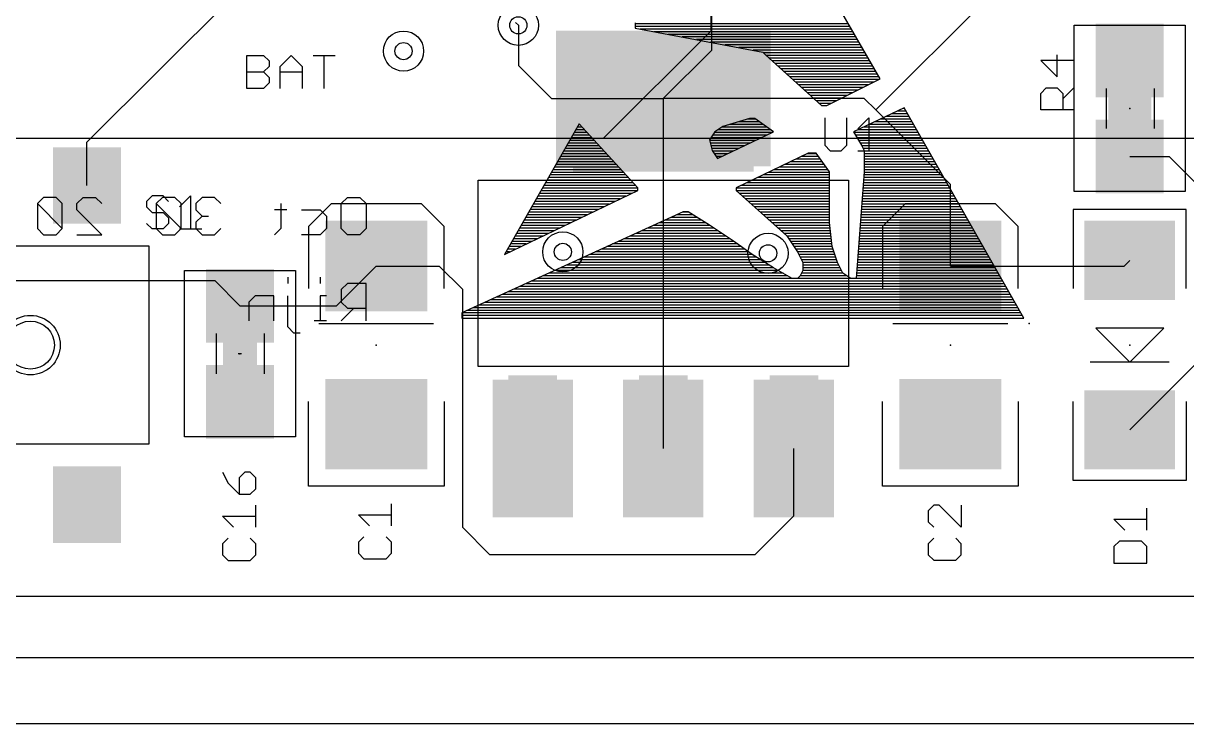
# Model space of a CAD drawing. Extents: x -2.5 to 58.7, y -2.3 to 56.7.
# Drawn here: x 22.33 to 42.92, y -2.26 to 10.15 of the extents above; entities that cross this region are included whole.
import ezdxf

# ---------------------------------------------------------------- set-up
doc = ezdxf.new("R2010")
doc.units = 0
for name, color, linetype in [('1', 22, 'CONTINUOUS'), ('16', 175, 'CONTINUOUS'), ('18', 82, 'CONTINUOUS'), ('20', 7, 'CONTINUOUS'), ('21', 253, 'CONTINUOUS'), ('22', 253, 'CONTINUOUS'), ('23', 7, 'CONTINUOUS'), ('24', 7, 'CONTINUOUS'), ('25', 253, 'CONTINUOUS'), ('26', 253, 'CONTINUOUS'), ('29', 253, 'CONTINUOUS'), ('30', 253, 'CONTINUOUS'), ('31', 253, 'CONTINUOUS'), ('35', 253, 'CONTINUOUS'), ('39', 22, 'CONTINUOUS'), ('44', 253, 'CONTINUOUS'), ('51', 253, 'CONTINUOUS')]:
    doc.layers.add(name, color=color, linetype=linetype)

# ---------------------------------------------------------------- blocks, each defined once
blk = doc.blocks.new('RECT')
blk.add_solid([(-0.5, -0.5), (0.5, -0.5), (-0.5, 0.5), (0.5, 0.5)])
blk = doc.blocks.new('ROUNDV')
blk.add_circle((0, 0), 0.5)

msp = doc.modelspace()

# ---------------------------------------------------------------- linework, layer by layer
at = {"layer": '1'}
for p, q in [((23.455, 8.0372), (26.8478, 11.43)), ((34.505, 11.43), (34.505, 9.664)), ((39.37, 10.5664), (37.4142, 8.6106)), ((31.0896, 10.1092), (31.0896, 9.398)), ((34.505, 9.664), (33.655, 8.814)), ((31.0896, 9.398), (31.6738, 8.8138)), ((31.6738, 8.8138), (33.6548, 8.8138)), ((33.6548, 8.8138), (33.655, 8.814)), ((33.655, 8.814), (33.655, 2.6162)), ((33.6552, 8.8138), (33.655, 8.814)), ((37.211, 8.8138), (33.6552, 8.8138)), ((37.4142, 8.6106), (37.211, 8.8138)), ((38.735, 7.2898), (37.4142, 8.6106)), ((23.455, 7.27), (23.455, 8.0372)), ((41.91, 7.786), (42.6076, 7.786)), ((42.6076, 7.786), (43.3578, 7.0358)), ((38.735, 5.845), (38.735, 7.2898)), ((27.8726, 5.1426), (28.575, 5.845)), ((28.575, 5.845), (29.6896, 5.845)), ((29.6896, 5.845), (30.099, 5.4356)), ((38.735, 5.845), (41.81, 5.845)), ((41.81, 5.845), (41.91, 5.945)), ((21.7932, 5.588), (25.7166, 5.588)), ((25.7166, 5.588), (26.162, 5.1426)), ((30.099, 5.4356), (30.099, 1.2192)), ((26.162, 5.1426), (27.8726, 5.1426)), ((43.3578, 4.3928), (41.91, 2.945)), ((35.9664, 1.4224), (35.9664, 2.6162)), ((35.2806, 0.7366), (35.9664, 1.4224)), ((30.099, 1.2192), (30.5816, 0.7366)), ((30.5816, 0.7366), (35.2806, 0.7366)), ((58.7248, -1.0922), (-0.889, -1.0922))]:
    msp.add_line(p, q, dxfattribs=at)
at = {"layer": '16'}
for p, q in [((34.4932, 19.685), (34.4932, 10.0076)), ((31.0388, 10.16), (31.0896, 10.1092)), ((34.4932, 10.0076), (32.5882, 8.1026)), ((32.5882, 8.1026), (19.5072, 8.1026)), ((44.45, 8.1026), (32.5882, 8.1026)), ((51.3588, -2.2606), (-2.4638, -2.2606))]:
    msp.add_line(p, q, dxfattribs=at)
at = {"layer": '20'}
msp.add_line((1.5, 0), (48.03, 0), dxfattribs=at)
msp.add_circle((22.455, 4.445), 0.425, dxfattribs=at)
at = {"layer": '21'}
for p, q in [((30.3784, 4.064), (30.3784, 7.366)), ((30.3784, 7.366), (36.9316, 7.366)), ((36.9316, 7.366), (36.9316, 4.064)), ((27.775, 6.945), (27.375, 6.545)), ((29.375, 6.945), (27.775, 6.945)), ((29.775, 6.545), (29.375, 6.945)), ((37.935, 6.945), (37.535, 6.545)), ((39.535, 6.945), (37.935, 6.945)), ((39.935, 6.545), (39.535, 6.945)), ((42.91, 6.845), (40.91, 6.845)), ((40.91, 6.845), (40.91, 5.445)), ((42.91, 5.445), (42.91, 6.845)), ((27.375, 6.545), (27.375, 5.445)), ((29.775, 5.445), (29.775, 6.545)), ((37.535, 6.545), (37.535, 5.445)), ((39.935, 5.445), (39.935, 6.545)), ((24.555, 6.195), (17.355, 6.195)), ((24.555, 2.695), (24.555, 6.195)), ((27.559, 4.826), (29.591, 4.826)), ((37.719, 4.826), (39.751, 4.826)), ((42.51, 4.745), (41.31, 4.745)), ((41.31, 4.745), (41.91, 4.145)), ((41.91, 4.145), (42.51, 4.745)), ((26.1925, 4.2926), (26.1315, 4.2926)), ((41.91, 4.145), (41.21, 4.145)), ((42.61, 4.145), (41.91, 4.145)), ((36.9316, 4.064), (30.3784, 4.064)), ((27.375, 1.945), (27.375, 3.445)), ((29.775, 3.445), (29.775, 1.945)), ((37.535, 1.945), (37.535, 3.445)), ((39.935, 3.445), (39.935, 1.945)), ((40.91, 2.045), (40.91, 3.445)), ((42.91, 3.445), (42.91, 2.045)), ((17.355, 2.695), (24.555, 2.695)), ((29.775, 1.945), (27.375, 1.945)), ((39.935, 1.945), (37.535, 1.945)), ((42.91, 2.045), (40.91, 2.045))]:
    msp.add_line(p, q, dxfattribs=at)
at = {"layer": '22'}
for p, q in [((37.4921, 9.163), (35.0407, 13.4057)), ((33.1551, 10.153), (33.1551, 10.0587)), ((36.9293, 10.137), (33.1551, 10.137)), ((36.9565, 10.09), (33.1551, 10.09)), ((33.1551, 10.0587), (35.4179, 9.6344)), ((36.9836, 10.043), (33.2388, 10.043)), ((37.0108, 9.996), (33.4895, 9.996)), ((37.038, 9.949), (33.7401, 9.949)), ((37.0651, 9.902), (33.9908, 9.902)), ((37.0923, 9.855), (34.2414, 9.855)), ((37.1194, 9.808), (34.4921, 9.808)), ((37.1466, 9.761), (34.7427, 9.761)), ((37.1737, 9.714), (34.9934, 9.714)), ((37.2009, 9.667), (35.244, 9.667)), ((35.4179, 9.6344), (35.465, 9.5873)), ((37.2281, 9.62), (35.4323, 9.62)), ((35.465, 9.5873), (36.455, 8.6916)), ((37.2552, 9.573), (35.4808, 9.573)), ((37.2824, 9.526), (35.5328, 9.526)), ((37.3095, 9.479), (35.5847, 9.479)), ((37.3367, 9.432), (35.6367, 9.432)), ((37.3638, 9.385), (35.6886, 9.385)), ((37.391, 9.338), (35.7405, 9.338)), ((37.4181, 9.291), (35.7925, 9.291)), ((37.4453, 9.244), (35.8444, 9.244)), ((37.4725, 9.197), (35.8964, 9.197)), ((37.4661, 9.15), (35.9483, 9.15)), ((37.3721, 9.103), (36.0003, 9.103)), ((36.5493, 8.6916), (37.4921, 9.163)), ((37.2781, 9.056), (36.0522, 9.056)), ((37.1841, 9.009), (36.1042, 9.009)), ((37.0901, 8.962), (36.1561, 8.962)), ((36.9961, 8.915), (36.2081, 8.915)), ((36.9021, 8.868), (36.26, 8.868)), ((36.8081, 8.821), (36.312, 8.821)), ((36.7141, 8.774), (36.3639, 8.774)), ((36.6201, 8.727), (36.4159, 8.727)), ((36.455, 8.6916), (36.5493, 8.6916)), ((35.1822, 8.4559), (34.7107, 8.3145)), ((35.2917, 8.445), (35.1459, 8.445)), ((35.2764, 8.4559), (35.1822, 8.4559)), ((35.6064, 8.2202), (35.2764, 8.4559)), ((37.9164, 8.6444), (37.0207, 8.2202)), ((38.03, 8.445), (37.4954, 8.445)), ((38.0032, 8.492), (37.5946, 8.492)), ((37.9764, 8.539), (37.6939, 8.539)), ((37.9497, 8.586), (37.7931, 8.586)), ((37.9229, 8.633), (37.8923, 8.633)), ((40.0377, 4.9203), (37.9164, 8.6444)), ((32.1651, 8.3616), (30.8452, 6.0517)), ((32.261, 8.257), (32.1053, 8.257)), ((32.2179, 8.304), (32.1322, 8.304)), ((32.1748, 8.351), (32.159, 8.351)), ((33.2022, 7.2302), (32.1651, 8.3616)), ((34.7107, 8.3145), (34.5693, 8.2202)), ((35.5549, 8.257), (34.6245, 8.257)), ((35.4891, 8.304), (34.695, 8.304)), ((35.4233, 8.351), (34.8324, 8.351)), ((35.3575, 8.398), (34.9891, 8.398)), ((38.1371, 8.257), (37.0984, 8.257)), ((38.1103, 8.304), (37.1976, 8.304)), ((38.0835, 8.351), (37.2969, 8.351)), ((38.0568, 8.398), (37.3961, 8.398)), ((32.4333, 8.069), (31.9979, 8.069)), ((32.3902, 8.116), (32.0248, 8.116)), ((32.3471, 8.163), (32.0516, 8.163)), ((32.3041, 8.21), (32.0785, 8.21)), ((34.5693, 8.2202), (34.475, 8.0788)), ((34.475, 8.0788), (34.5222, 7.8902)), ((35.2889, 8.069), (34.4775, 8.069)), ((35.3876, 8.116), (34.4998, 8.116)), ((35.4863, 8.163), (34.5312, 8.163)), ((35.585, 8.21), (34.5625, 8.21)), ((34.6165, 7.7488), (35.6064, 8.2202)), ((37.0207, 8.2202), (37.1621, 7.9845)), ((38.1638, 8.21), (37.0268, 8.21)), ((38.1906, 8.163), (37.055, 8.163)), ((38.2174, 8.116), (37.0832, 8.116)), ((38.2442, 8.069), (37.1114, 8.069)), ((32.6487, 7.834), (31.8636, 7.834)), ((32.6056, 7.881), (31.8905, 7.881)), ((32.5626, 7.928), (31.9173, 7.928)), ((32.5195, 7.975), (31.9442, 7.975)), ((32.4764, 8.022), (31.9711, 8.022)), ((35.1902, 8.022), (34.4892, 8.022)), ((35.0915, 7.975), (34.501, 7.975)), ((34.9928, 7.928), (34.5127, 7.928)), ((34.5222, 7.8902), (34.6165, 7.7488)), ((34.8941, 7.881), (34.5283, 7.881)), ((34.7954, 7.834), (34.5597, 7.834)), ((36.2193, 7.843), (34.9465, 7.2302)), ((36.3671, 7.834), (36.2006, 7.834)), ((36.3607, 7.843), (36.2193, 7.843)), ((36.5964, 7.5131), (36.3607, 7.843)), ((38.2709, 8.022), (37.1396, 8.022)), ((37.1621, 7.9845), (37.2092, 7.8902)), ((38.2977, 7.975), (37.1668, 7.975)), ((38.3245, 7.928), (37.1903, 7.928)), ((37.2092, 7.8902), (37.2092, 7.5131)), ((38.3512, 7.881), (37.2092, 7.881)), ((38.378, 7.834), (37.2092, 7.834)), ((32.8211, 7.646), (31.7562, 7.646)), ((32.778, 7.693), (31.7831, 7.693)), ((32.7349, 7.74), (31.8099, 7.74)), ((32.6918, 7.787), (31.8368, 7.787)), ((34.6967, 7.787), (34.591, 7.787)), ((36.5014, 7.646), (35.8101, 7.646)), ((36.4679, 7.693), (35.9077, 7.693)), ((36.4343, 7.74), (36.0054, 7.74)), ((36.4007, 7.787), (36.103, 7.787)), ((38.4048, 7.787), (37.2092, 7.787)), ((38.4316, 7.74), (37.2092, 7.74)), ((38.4583, 7.693), (37.2092, 7.693)), ((38.4851, 7.646), (37.2092, 7.646)), ((32.9934, 7.458), (31.6488, 7.458)), ((32.9503, 7.505), (31.6756, 7.505)), ((32.9072, 7.552), (31.7025, 7.552)), ((32.8641, 7.599), (31.7293, 7.599)), ((36.5964, 7.458), (35.4196, 7.458)), ((36.5964, 7.505), (35.5173, 7.505)), ((36.5686, 7.552), (35.6149, 7.552)), ((36.535, 7.599), (35.7125, 7.599)), ((36.5964, 6.6174), (36.5964, 7.5131)), ((37.2092, 7.5131), (37.0678, 5.6274)), ((38.5922, 7.458), (37.2051, 7.458)), ((38.5654, 7.505), (37.2086, 7.505)), ((38.5119, 7.599), (37.2092, 7.599)), ((38.5386, 7.552), (37.2092, 7.552)), ((33.2022, 7.223), (31.5145, 7.223)), ((33.1657, 7.27), (31.5414, 7.27)), ((33.1226, 7.317), (31.5682, 7.317)), ((33.0796, 7.364), (31.5951, 7.364)), ((33.0365, 7.411), (31.6219, 7.411)), ((33.2022, 7.1831), (33.2022, 7.2302)), ((34.9465, 7.2302), (34.9465, 7.1831)), ((36.5964, 7.223), (34.9465, 7.223)), ((36.5964, 7.27), (35.0292, 7.27)), ((36.5964, 7.317), (35.1268, 7.317)), ((36.5964, 7.364), (35.2244, 7.364)), ((36.5964, 7.411), (35.322, 7.411)), ((38.7261, 7.223), (37.1874, 7.223)), ((38.6993, 7.27), (37.191, 7.27)), ((38.6725, 7.317), (37.1945, 7.317)), ((38.6457, 7.364), (37.198, 7.364)), ((38.619, 7.411), (37.2015, 7.411)), ((30.8452, 6.0517), (33.2022, 7.1831)), ((32.8937, 7.035), (31.4071, 7.035)), ((32.9916, 7.082), (31.4339, 7.082)), ((33.0895, 7.129), (31.4608, 7.129)), ((33.1874, 7.176), (31.4876, 7.176)), ((34.9465, 7.1831), (35.8421, 6.3817)), ((36.5964, 7.176), (34.9544, 7.176)), ((36.5964, 7.129), (35.007, 7.129)), ((36.5964, 7.082), (35.0595, 7.082)), ((36.5964, 7.035), (35.112, 7.035)), ((38.8331, 7.035), (37.1733, 7.035)), ((38.8064, 7.082), (37.1769, 7.082)), ((38.7796, 7.129), (37.1804, 7.129)), ((38.7528, 7.176), (37.1839, 7.176)), ((34.0036, 6.8059), (30.0909, 5.0146)), ((32.4041, 6.8), (31.2728, 6.8)), ((32.502, 6.847), (31.2996, 6.847)), ((32.5999, 6.894), (31.3265, 6.894)), ((32.6978, 6.941), (31.3534, 6.941)), ((32.7958, 6.988), (31.3802, 6.988)), ((34.1073, 6.8), (33.9907, 6.8)), ((34.0979, 6.8059), (34.0036, 6.8059)), ((34.475, 6.5702), (34.0979, 6.8059)), ((36.5964, 6.988), (35.1645, 6.988)), ((36.5964, 6.941), (35.2171, 6.941)), ((36.5964, 6.894), (35.2696, 6.894)), ((36.5964, 6.847), (35.3221, 6.847)), ((36.5964, 6.8), (35.3746, 6.8)), ((38.967, 6.8), (37.1557, 6.8)), ((38.9402, 6.847), (37.1593, 6.847)), ((38.9135, 6.894), (37.1628, 6.894)), ((38.8867, 6.941), (37.1663, 6.941)), ((38.8599, 6.988), (37.1698, 6.988)), ((32.0125, 6.612), (31.1654, 6.612)), ((32.1104, 6.659), (31.1922, 6.659)), ((32.2083, 6.706), (31.2191, 6.706)), ((32.3062, 6.753), (31.2459, 6.753)), ((34.4081, 6.612), (33.5801, 6.612)), ((34.3329, 6.659), (33.6827, 6.659)), ((34.2577, 6.706), (33.7854, 6.706)), ((34.1825, 6.753), (33.8881, 6.753)), ((36.5964, 6.753), (35.4272, 6.753)), ((36.5964, 6.706), (35.4797, 6.706)), ((36.5964, 6.659), (35.5322, 6.659)), ((36.597, 6.612), (35.5847, 6.612)), ((36.6435, 6.1931), (36.5964, 6.6174)), ((39.0741, 6.612), (37.1416, 6.612)), ((39.0473, 6.659), (37.1452, 6.659)), ((39.0205, 6.706), (37.1487, 6.706)), ((38.9938, 6.753), (37.1522, 6.753)), ((31.6208, 6.424), (31.0579, 6.424)), ((31.7187, 6.471), (31.0848, 6.471)), ((31.8166, 6.518), (31.1117, 6.518)), ((31.9145, 6.565), (31.1385, 6.565)), ((34.6944, 6.424), (33.1694, 6.424)), ((34.6238, 6.471), (33.2721, 6.471)), ((34.5533, 6.518), (33.3747, 6.518)), ((34.4828, 6.565), (33.4774, 6.565)), ((34.8993, 6.2874), (34.475, 6.5702)), ((36.6022, 6.565), (35.6373, 6.565)), ((36.6074, 6.518), (35.6898, 6.518)), ((36.6127, 6.471), (35.7423, 6.471)), ((36.6179, 6.424), (35.7948, 6.424)), ((39.1812, 6.424), (37.1275, 6.424)), ((39.1544, 6.471), (37.1311, 6.471)), ((39.1276, 6.518), (37.1346, 6.518)), ((39.1009, 6.565), (37.1381, 6.565)), ((31.1312, 6.189), (30.9237, 6.189)), ((31.2291, 6.236), (30.9505, 6.236)), ((31.3271, 6.283), (30.9774, 6.283)), ((31.425, 6.33), (31.0042, 6.33)), ((31.5229, 6.377), (31.0311, 6.377)), ((35.0371, 6.189), (32.6561, 6.189)), ((34.9713, 6.236), (32.7588, 6.236)), ((34.9055, 6.283), (32.8614, 6.283)), ((34.8354, 6.33), (32.9641, 6.33)), ((34.7649, 6.377), (33.0668, 6.377)), ((35.2293, 6.0517), (34.8993, 6.2874)), ((35.8421, 6.3817), (36.0307, 6.0988)), ((36.6231, 6.377), (35.8452, 6.377)), ((36.6283, 6.33), (35.8766, 6.33)), ((36.6335, 6.283), (35.9079, 6.283)), ((36.6387, 6.236), (35.9392, 6.236)), ((36.6449, 6.189), (35.9706, 6.189)), ((36.7378, 5.9103), (36.6435, 6.1931)), ((39.315, 6.189), (37.1099, 6.189)), ((39.2883, 6.236), (37.1134, 6.236)), ((39.2615, 6.283), (37.117, 6.283)), ((39.2347, 6.33), (37.1205, 6.33)), ((39.2079, 6.377), (37.124, 6.377)), ((30.9354, 6.095), (30.8699, 6.095)), ((31.0333, 6.142), (30.8968, 6.142)), ((35.3104, 6.001), (32.2455, 6.001)), ((35.2352, 6.048), (32.3481, 6.048)), ((35.1687, 6.095), (32.4508, 6.095)), ((35.1029, 6.142), (32.5535, 6.142)), ((35.6064, 5.816), (35.2293, 6.0517)), ((36.6605, 6.142), (36.0019, 6.142)), ((36.0307, 6.0988), (36.125, 5.9103)), ((36.6762, 6.095), (36.0326, 6.095)), ((36.6919, 6.048), (36.0561, 6.048)), ((36.7076, 6.001), (36.0796, 6.001)), ((39.4221, 6.001), (37.0958, 6.001)), ((39.3953, 6.048), (37.0993, 6.048)), ((39.3686, 6.095), (37.1029, 6.095)), ((39.3418, 6.142), (37.1064, 6.142)), ((35.6939, 5.766), (31.7322, 5.766)), ((35.6117, 5.813), (31.8348, 5.813)), ((35.536, 5.86), (31.9375, 5.86)), ((35.4608, 5.907), (32.0402, 5.907)), ((35.3856, 5.954), (32.1428, 5.954)), ((35.9364, 5.6274), (35.6064, 5.816)), ((36.125, 5.7688), (36.0778, 5.6745)), ((36.7232, 5.954), (36.1031, 5.954)), ((36.81, 5.766), (36.1236, 5.766)), ((36.125, 5.9103), (36.125, 5.7688)), ((36.7395, 5.907), (36.125, 5.907)), ((36.763, 5.86), (36.125, 5.86)), ((36.7865, 5.813), (36.125, 5.813)), ((36.8321, 5.7217), (36.7378, 5.9103)), ((39.556, 5.766), (37.0782, 5.766)), ((39.5292, 5.813), (37.0817, 5.813)), ((39.5024, 5.86), (37.0852, 5.86)), ((39.4757, 5.907), (37.0888, 5.907)), ((39.4489, 5.954), (37.0923, 5.954)), ((39.6631, 5.578), (31.3215, 5.578)), ((39.6363, 5.625), (31.4242, 5.625)), ((35.8584, 5.672), (31.5268, 5.672)), ((35.7761, 5.719), (31.6295, 5.719)), ((36.0307, 5.6274), (35.9364, 5.6274)), ((36.0778, 5.6745), (36.0307, 5.6274)), ((36.9066, 5.672), (36.0753, 5.672)), ((36.8362, 5.719), (36.1001, 5.719)), ((36.9735, 5.6274), (36.8321, 5.7217)), ((37.0678, 5.6274), (36.9735, 5.6274)), ((39.6095, 5.672), (37.0711, 5.672)), ((39.5828, 5.719), (37.0747, 5.719)), ((39.7702, 5.39), (30.9109, 5.39)), ((39.7434, 5.437), (31.0135, 5.437)), ((39.7166, 5.484), (31.1162, 5.484)), ((39.6898, 5.531), (31.2189, 5.531)), ((39.904, 5.155), (30.3976, 5.155)), ((39.8772, 5.202), (30.5002, 5.202)), ((39.8505, 5.249), (30.6029, 5.249)), ((39.8237, 5.296), (30.7056, 5.296)), ((39.7969, 5.343), (30.8082, 5.343)), ((30.0909, 5.0146), (30.0909, 4.9203)), ((39.9843, 5.014), (30.0909, 5.014)), ((40.0111, 4.967), (30.0909, 4.967)), ((39.9576, 5.061), (30.1923, 5.061)), ((39.9308, 5.108), (30.2949, 5.108)), ((30.0909, 4.9203), (40.0377, 4.9203))]:
    msp.add_line(p, q, dxfattribs=at)
at = {"layer": '23'}
for p in [(41.91, 8.636), (33.655, 5.715), (28.575, 4.445), (38.735, 4.445), (41.91, 4.445), (26.162, 4.2926)]:
    msp.add_point(p, dxfattribs=at)
at = {"layer": '24'}
msp.add_point((40.132, 4.826), dxfattribs=at)
at = {"layer": '25'}
for p, q in [((26.2875, 8.9916), (26.2875, 9.5763)), ((26.2875, 9.5763), (26.5799, 9.5763)), ((26.5799, 9.5763), (26.6773, 9.4788)), ((26.6773, 9.4788), (26.6773, 9.3814)), ((26.8722, 9.3814), (27.0671, 9.5763)), ((27.0671, 9.5763), (27.262, 9.3814)), ((27.4569, 9.5763), (27.8467, 9.5763)), ((27.6518, 8.9916), (27.6518, 9.5763)), ((40.9194, 9.4866), (40.3347, 9.4866)), ((40.3347, 9.4866), (40.6271, 9.1943)), ((40.6271, 9.1943), (40.6271, 9.5841)), ((26.2875, 9.2839), (26.5799, 9.2839)), ((26.6773, 9.3814), (26.5799, 9.2839)), ((26.5799, 9.2839), (26.6773, 9.1865)), ((26.8722, 8.9916), (26.8722, 9.3814)), ((26.8722, 9.2839), (27.262, 9.2839)), ((27.262, 9.3814), (27.262, 8.9916)), ((26.6773, 9.089), (26.5799, 8.9916)), ((26.6773, 9.1865), (26.6773, 9.089)), ((26.5799, 8.9916), (26.2875, 8.9916)), ((40.3347, 8.902), (40.4322, 8.9994)), ((40.3347, 8.6096), (40.3347, 8.902)), ((40.4322, 8.9994), (40.6271, 8.9994)), ((40.6271, 8.9994), (40.7245, 8.902)), ((40.7245, 8.8045), (40.9194, 8.9994)), ((40.7245, 8.902), (40.7245, 8.6096)), ((36.5125, 8.4714), (36.5125, 7.9841)), ((36.9023, 7.9841), (36.9023, 8.4714)), ((37.0972, 8.2765), (37.2921, 8.4714)), ((37.2921, 8.4714), (37.2921, 7.8867)), ((40.9194, 8.6096), (40.3347, 8.6096)), ((36.5125, 7.9841), (36.6099, 7.8867)), ((36.6099, 7.8867), (36.8048, 7.8867)), ((36.8048, 7.8867), (36.9023, 7.9841)), ((37.0972, 7.8867), (37.487, 7.8867)), ((24.6084, 7.0871), (24.511, 6.9896)), ((24.8033, 7.0871), (24.6084, 7.0871)), ((24.9008, 6.9896), (24.8033, 7.0871)), ((25.0957, 6.8922), (25.2906, 7.0871)), ((25.2906, 7.0871), (25.2906, 6.5024)), ((24.511, 6.9896), (24.511, 6.8922)), ((24.511, 6.8922), (24.6084, 6.7947)), ((24.6084, 6.7947), (24.8033, 6.7947)), ((24.8033, 6.7947), (24.9008, 6.6973)), ((24.6084, 6.5024), (24.511, 6.5998)), ((24.9008, 6.5998), (24.8033, 6.5024)), ((24.9008, 6.6973), (24.9008, 6.5998)), ((24.8033, 6.5024), (24.6084, 6.5024)), ((25.0957, 6.5024), (25.4855, 6.5024)), ((25.8567, 2.1927), (25.9542, 1.9978)), ((26.2465, 2.1927), (26.1491, 2.0952)), ((26.1491, 2.0952), (26.1491, 1.8029)), ((26.344, 2.1927), (26.2465, 2.1927)), ((26.4414, 2.0952), (26.344, 2.1927)), ((26.4414, 1.9003), (26.4414, 2.0952)), ((25.9542, 1.9978), (26.1491, 1.8029)), ((26.344, 1.8029), (26.4414, 1.9003)), ((26.1491, 1.8029), (26.344, 1.8029)), ((26.4414, 1.2182), (26.4414, 1.608)), ((28.845, 1.2451), (28.845, 1.6349)), ((38.4416, 1.6095), (38.3441, 1.512)), ((38.3441, 1.512), (38.3441, 1.3171)), ((38.539, 1.6095), (38.4416, 1.6095)), ((38.9288, 1.2197), (38.539, 1.6095)), ((38.9288, 1.6095), (38.9288, 1.2197)), ((42.2148, 1.1679), (42.2148, 1.5577)), ((26.0516, 1.2182), (25.8567, 1.4131)), ((25.8567, 1.4131), (26.4414, 1.4131)), ((28.4552, 1.2451), (28.2603, 1.44)), ((28.2603, 1.44), (28.845, 1.44)), ((38.3441, 1.3171), (38.4416, 1.2197)), ((41.825, 1.1679), (41.6301, 1.3628)), ((41.6301, 1.3628), (42.2148, 1.3628)), ((28.3578, 1.0502), (28.2603, 0.9527)), ((28.845, 0.9527), (28.7476, 1.0502)), ((25.9542, 1.0233), (25.8567, 0.9259)), ((25.8567, 0.9259), (25.8567, 0.7309)), ((26.4414, 0.9259), (26.344, 1.0233)), ((26.4414, 0.7309), (26.4414, 0.9259)), ((28.2603, 0.9527), (28.2603, 0.7578)), ((28.845, 0.7578), (28.845, 0.9527)), ((38.4416, 1.0248), (38.3441, 0.9273)), ((38.3441, 0.9273), (38.3441, 0.7324)), ((38.9288, 0.9273), (38.8314, 1.0248)), ((38.9288, 0.7324), (38.9288, 0.9273)), ((41.7276, 0.973), (41.6301, 0.8756)), ((41.6301, 0.8756), (41.6301, 0.5832)), ((42.1174, 0.973), (41.7276, 0.973)), ((42.2148, 0.8756), (42.1174, 0.973)), ((42.2148, 0.5832), (42.2148, 0.8756)), ((25.8567, 0.7309), (25.9542, 0.6335)), ((25.9542, 0.6335), (26.344, 0.6335)), ((26.344, 0.6335), (26.4414, 0.7309)), ((28.2603, 0.7578), (28.3578, 0.6604)), ((28.3578, 0.6604), (28.7476, 0.6604)), ((28.7476, 0.6604), (28.845, 0.7578)), ((38.3441, 0.7324), (38.4416, 0.635)), ((38.4416, 0.635), (38.8314, 0.635)), ((38.8314, 0.635), (38.9288, 0.7324)), ((41.6301, 0.5832), (42.2148, 0.5832))]:
    msp.add_line(p, q, dxfattribs=at)
at = {"layer": '26'}
for p, q in [((22.6875, 7.0618), (22.5773, 6.9516)), ((22.9078, 7.0618), (22.6875, 7.0618)), ((23.018, 6.9516), (22.9078, 7.0618)), ((23.279, 6.9516), (23.3891, 7.0618)), ((23.3891, 7.0618), (23.6095, 7.0618)), ((23.6095, 7.0618), (23.7196, 6.9516)), ((24.7924, 7.0618), (24.6822, 6.9516)), ((25.0127, 7.0618), (24.7924, 7.0618)), ((25.1229, 6.9516), (25.0127, 7.0618)), ((25.494, 7.0618), (25.3839, 6.9516)), ((25.7144, 7.0618), (25.494, 7.0618)), ((25.8245, 6.9516), (25.7144, 7.0618)), ((27.9566, 6.9516), (28.0667, 7.0618)), ((28.0667, 7.0618), (28.287, 7.0618)), ((28.287, 7.0618), (28.3972, 6.9516)), ((22.5773, 6.9516), (22.5773, 6.511)), ((23.018, 6.511), (22.5773, 6.9516)), ((23.018, 6.511), (23.018, 6.9516)), ((23.279, 6.8414), (23.279, 6.9516)), ((23.7196, 6.4008), (23.279, 6.8414)), ((24.6822, 6.9516), (24.6822, 6.511)), ((25.1229, 6.511), (24.6822, 6.9516)), ((25.1229, 6.511), (25.1229, 6.9516)), ((25.3839, 6.9516), (25.3839, 6.8414)), ((25.3839, 6.8414), (25.494, 6.7313)), ((26.9939, 6.8414), (26.7736, 6.8414)), ((26.8838, 6.9516), (26.8838, 6.511)), ((27.2549, 6.8414), (27.5854, 6.8414)), ((27.5854, 6.8414), (27.6956, 6.7313)), ((27.9566, 6.511), (27.9566, 6.9516)), ((28.3972, 6.9516), (28.3972, 6.511)), ((25.494, 6.7313), (25.3839, 6.6211)), ((25.3839, 6.6211), (25.3839, 6.511)), ((25.494, 6.7313), (25.6042, 6.7313)), ((27.6956, 6.7313), (27.6956, 6.511)), ((22.5773, 6.511), (22.6875, 6.4008)), ((22.6875, 6.4008), (22.9078, 6.4008)), ((22.9078, 6.4008), (23.018, 6.511)), ((23.279, 6.4008), (23.7196, 6.4008)), ((24.6822, 6.511), (24.7924, 6.4008)), ((24.7924, 6.4008), (25.0127, 6.4008)), ((25.0127, 6.4008), (25.1229, 6.511)), ((25.3839, 6.511), (25.494, 6.4008)), ((25.494, 6.4008), (25.7144, 6.4008)), ((25.7144, 6.4008), (25.8245, 6.511)), ((26.8838, 6.511), (26.7736, 6.4008)), ((27.5854, 6.4008), (27.2549, 6.4008)), ((27.6956, 6.511), (27.5854, 6.4008)), ((28.0667, 6.4008), (27.9566, 6.511)), ((28.287, 6.4008), (28.0667, 6.4008)), ((28.3972, 6.511), (28.287, 6.4008)), ((27.0075, 5.6479), (27.0075, 5.5378)), ((27.5854, 5.6479), (27.5854, 5.5378)), ((28.0667, 5.5378), (27.9566, 5.4276)), ((27.9566, 5.4276), (27.9566, 5.2073)), ((28.3972, 5.5378), (28.0667, 5.5378)), ((28.3972, 4.8768), (28.3972, 5.5378)), ((26.4296, 5.3174), (26.3194, 5.2073)), ((26.3194, 5.2073), (26.3194, 4.8768)), ((26.76, 5.3174), (26.4296, 5.3174)), ((26.76, 4.8768), (26.76, 5.3174)), ((27.0075, 4.7666), (27.0075, 5.3174)), ((27.6956, 5.3174), (27.5854, 5.3174)), ((27.5854, 5.3174), (27.5854, 4.8768)), ((27.9566, 5.2073), (28.0667, 5.0971)), ((28.1769, 5.0971), (27.9566, 4.8768)), ((28.0667, 5.0971), (28.3972, 5.0971)), ((27.1176, 4.6565), (27.0075, 4.7666)), ((27.6956, 4.8768), (27.4752, 4.8768)), ((27.2278, 4.6565), (27.1176, 4.6565))]:
    msp.add_line(p, q, dxfattribs=at)
at = {"layer": '29'}
msp.add_circle((22.455, 4.445), 0.5266, dxfattribs=at)
at = {"layer": '30'}
msp.add_circle((22.455, 4.445), 0.5266, dxfattribs=at)
at = {"layer": '39'}
for p, q in [((40.927, 7.163), (40.927, 10.109)), ((40.927, 10.109), (42.893, 10.109)), ((42.893, 10.109), (42.893, 7.163)), ((42.893, 7.163), (40.927, 7.163)), ((25.179, 2.8196), (25.179, 5.7656)), ((25.179, 5.7656), (27.145, 5.7656)), ((27.145, 5.7656), (27.145, 2.8196)), ((27.145, 2.8196), (25.179, 2.8196))]:
    msp.add_line(p, q, dxfattribs=at)
at = {"layer": '44'}
for centre in [(31.0896, 10.1092), (29.0576, 9.652), (31.877, 6.096), (35.5092, 6.0706)]:
    msp.add_circle(centre, 0.1524, dxfattribs=at)
at = {"layer": '51'}
for p, q in [((41.491, 8.992), (41.491, 8.28)), ((42.342, 8.992), (42.342, 8.28)), ((25.743, 4.6486), (25.743, 3.9366)), ((26.594, 4.6486), (26.594, 3.9366))]:
    msp.add_line(p, q, dxfattribs=at)

# ---------------------------------------------------------------- block references
at = {"layer": '1'}
for p, xscale, yscale in [((33.655, 8.814), 3.6, 2.2), ((31.3436, 2.6162), 1.2192, 2.2352), ((33.655, 2.6162), 1.2192, 2.2352), ((35.9664, 2.6162), 1.2192, 2.2352)]:
    msp.add_blockref('RECT', p, dxfattribs=dict(at, xscale=xscale, yscale=yscale))
at = {"layer": '1', "xscale": 1.1, "rotation": 270}
for p in [(41.91, 9.486), (41.91, 7.786), (26.162, 5.1426), (26.162, 3.4426)]:
    msp.add_blockref('RECT', p, dxfattribs=at)
at = {"layer": '1', "yscale": 1.15}
for p in [(23.455, 7.27), (23.455, 1.62)]:
    msp.add_blockref('RECT', p, dxfattribs=at)
at = {"layer": '1', "yscale": 1.4}
for p, xscale, rotation in [((28.575, 5.845), 1.6, 180), ((38.735, 5.845), 1.6, 180), ((41.91, 5.945), 1.2, 270), ((28.575, 3.045), 1.6, 180), ((38.735, 3.045), 1.6, 180), ((41.91, 2.945), 1.2, 270)]:
    msp.add_blockref('RECT', p, dxfattribs=dict(at, xscale=xscale, rotation=rotation))
at = {"layer": '18', "xscale": 0.7112, "yscale": 0.7112}
for p in [(31.0896, 10.1092), (31.0896, 10.1092), (29.0576, 9.652), (29.0576, 9.652), (31.877, 6.096), (31.877, 6.096), (35.5092, 6.0706), (35.5092, 6.0706)]:
    msp.add_blockref('ROUNDV', p, dxfattribs=at)
at = {"layer": '21', "xscale": 0.4572, "yscale": 0.762, "rotation": 270}
msp.add_blockref('RECT', (41.91, 8.636), dxfattribs=at)
at = {"layer": '29'}
for p, xscale, yscale, rotation in [((41.91, 9.486), 1.3032, 1.2032, 270), ((41.91, 7.786), 1.3032, 1.2032, 270), ((28.575, 5.845), 1.8032, 1.6032, 180), ((38.735, 5.845), 1.8032, 1.6032, 180), ((41.91, 5.945), 1.4032, 1.6032, 270), ((26.162, 5.1426), 1.3032, 1.2032, 270), ((26.162, 3.4426), 1.3032, 1.2032, 270), ((28.575, 3.045), 1.8032, 1.6032, 180), ((38.735, 3.045), 1.8032, 1.6032, 180), ((41.91, 2.945), 1.4032, 1.6032, 270)]:
    msp.add_blockref('RECT', p, dxfattribs=dict(at, xscale=xscale, yscale=yscale, rotation=rotation))
for p, xscale, yscale in [((33.655, 8.814), 3.8032, 2.4032), ((23.455, 7.27), 1.2032, 1.3532), ((31.3436, 2.6162), 1.4224, 2.4384), ((33.655, 2.6162), 1.4224, 2.4384), ((35.9664, 2.6162), 1.4224, 2.4384), ((23.455, 1.62), 1.2032, 1.3532)]:
    msp.add_blockref('RECT', p, dxfattribs=dict(at, xscale=xscale, yscale=yscale))
at = {"layer": '31'}
for p, xscale, yscale in [((33.655, 8.814), 3.6, 2.2), ((31.3436, 2.6162), 1.2192, 2.2352), ((33.655, 2.6162), 1.2192, 2.2352), ((35.9664, 2.6162), 1.2192, 2.2352)]:
    msp.add_blockref('RECT', p, dxfattribs=dict(at, xscale=xscale, yscale=yscale))
at = {"layer": '31', "xscale": 1.1, "rotation": 270}
for p in [(41.91, 9.486), (41.91, 7.786), (26.162, 5.1426), (26.162, 3.4426)]:
    msp.add_blockref('RECT', p, dxfattribs=at)
at = {"layer": '31', "yscale": 1.15}
for p in [(23.455, 7.27), (23.455, 1.62)]:
    msp.add_blockref('RECT', p, dxfattribs=at)
at = {"layer": '31', "yscale": 1.4}
for p, xscale, rotation in [((28.575, 5.845), 1.6, 180), ((38.735, 5.845), 1.6, 180), ((41.91, 5.945), 1.2, 270), ((28.575, 3.045), 1.6, 180), ((38.735, 3.045), 1.6, 180), ((41.91, 2.945), 1.2, 270)]:
    msp.add_blockref('RECT', p, dxfattribs=dict(at, xscale=xscale, rotation=rotation))
at = {"layer": '35', "xscale": 0.3998, "yscale": 0.6, "rotation": 270}
for p in [(41.91, 8.636), (26.162, 4.2926)]:
    msp.add_blockref('RECT', p, dxfattribs=at)
at = {"layer": '51', "xscale": 0.5001, "yscale": 0.95, "rotation": 270}
for p in [(41.9151, 9.2241), (41.9151, 8.0557), (26.1671, 4.8807), (26.1671, 3.7124)]:
    msp.add_blockref('RECT', p, dxfattribs=at)
at = {"layer": '51', "yscale": 1.8542}
for p, xscale in [((33.655, 8.4455), 3.2004), ((33.655, 8.4455), 3.2004), ((31.3436, 2.9845), 0.8636), ((31.3436, 2.9845), 0.8636), ((33.655, 2.9845), 0.8636), ((33.655, 2.9845), 0.8636), ((35.9664, 2.9845), 0.8636), ((35.9664, 2.9845), 0.8636)]:
    msp.add_blockref('RECT', p, dxfattribs=dict(at, xscale=xscale))

doc.saveas('drawing.dxf')
